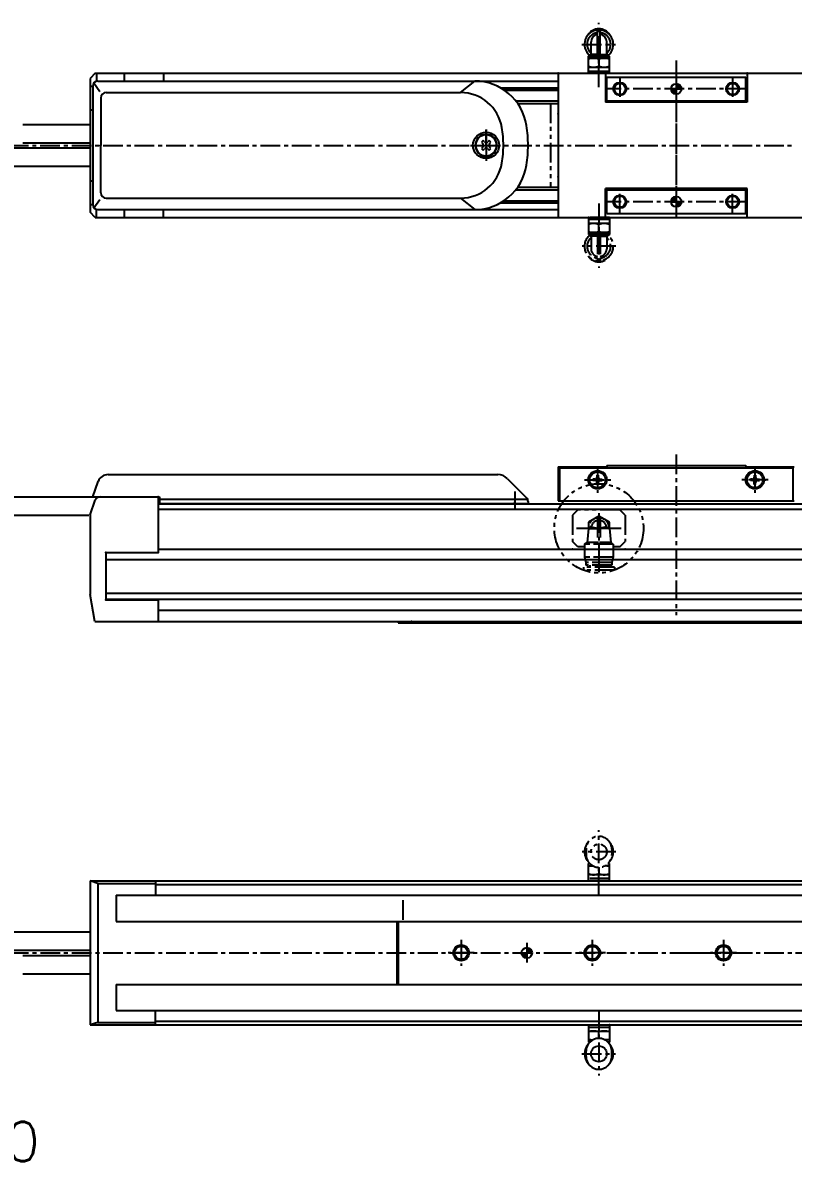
# Model space of a CAD drawing. Extents: x -754 to 260, y 75 to 509.
# Drawn here: x -606.7 to -312.9, y 74.5 to 508.5 of the extents above; entities that cross this region are included whole.
import ezdxf

# ---------------------------------------------------------------- set-up
doc = ezdxf.new("R2010")
doc.units = 0
for name, pattern in [('CENTER', [12, 7.5, -1.5, 1.5, -1.5]), ('CONTINOUS', [0]), ('PHANTOM', [15, 7.5, -1.5, 1.5, -1.5, 1.5, -1.5])]:
    doc.linetypes.add(name, pattern=pattern)
doc.layers.get('0').update_dxf_attribs({"linetype": 'CONTINUOUS'})
doc.layers.add('CENTER', color=1, linetype='CENTER')
doc.styles.get("Standard").update_dxf_attribs({"font": 'txt', "bigfont": 'EXTFONT'})

# ---------------------------------------------------------------- blocks, each defined once
blk = doc.blocks.new('*U2')
at = {"color": 7, "linetype": 'CONTINUOUS'}
for p, q in [((-357.52, 485.29), (-357.52, 484.7)), ((-356.1, 484.7), (-357.52, 485.29)), ((-357.52, 484.7), (-357.52, 483.29)), ((-357.52, 483.29), (-355.52, 483.29)), ((-356.1, 484.7), (-355.52, 483.29))]:
    blk.add_line(p, q, dxfattribs=at)
for points in [[(-357.52, 485.29), (-357.52, 484.7), (-356.1, 484.7)], [(-357.52, 484.7), (-357.52, 483.29), (-355.52, 483.29)], [(-357.52, 483.29), (-357.52, 483.29), (-355.52, 483.29)]]:
    blk.add_solid(points, dxfattribs=at)
at = {"color": 7, "linetype": 'CONTINUOUS', "extrusion": (0, 0, -1)}
blk.add_solid([(357.52, 484.7), (356.1, 484.7), (355.52, 483.29)], dxfattribs=at)
blk = doc.blocks.new('*U3')
at = {"color": 7, "linetype": 'CONTINUOUS'}
for p, q in [((-359.52, 483.29), (-357.52, 483.29)), ((-359.52, 483.29), (-358.93, 481.87)), ((-357.52, 481.29), (-358.93, 481.87)), ((-357.52, 483.29), (-357.52, 481.87)), ((-357.52, 481.87), (-357.52, 481.29))]:
    blk.add_line(p, q, dxfattribs=at)
for points in [[(-359.52, 483.29), (-359.52, 483.29), (-357.52, 483.29)], [(-359.52, 483.29), (-358.93, 481.87), (-357.52, 481.87)]]:
    blk.add_solid(points, dxfattribs=at)
at = {"color": 7, "linetype": 'CONTINUOUS', "extrusion": (0, 0, -1)}
for points in [[(359.52, 483.29), (357.52, 483.29), (357.52, 481.87)], [(358.93, 481.87), (357.52, 481.87), (357.52, 481.29)]]:
    blk.add_solid(points, dxfattribs=at)
blk = doc.blocks.new('*U4')
at = {"color": 7, "linetype": 'CONTINUOUS'}
for p, q in [((-357.52, 440.29), (-355.52, 440.29)), ((-357.52, 440.29), (-357.52, 438.87)), ((-356.1, 438.87), (-357.52, 438.29)), ((-357.52, 438.29), (-357.52, 438.87)), ((-355.52, 440.29), (-356.1, 438.87))]:
    blk.add_line(p, q, dxfattribs=at)
for points in [[(-357.52, 440.29), (-357.52, 440.29), (-355.52, 440.29)], [(-357.52, 440.29), (-357.52, 438.87), (-356.1, 438.87)]]:
    blk.add_solid(points, dxfattribs=at)
at = {"color": 7, "linetype": 'CONTINUOUS', "extrusion": (0, 0, -1)}
for points in [[(357.52, 440.29), (355.52, 440.29), (356.1, 438.87)], [(357.52, 438.87), (356.1, 438.87), (357.52, 438.29)]]:
    blk.add_solid(points, dxfattribs=at)
blk = doc.blocks.new('*U5')
at = {"color": 7, "linetype": 'CONTINUOUS'}
for p, q in [((-358.93, 441.7), (-359.52, 440.29)), ((-359.52, 440.29), (-357.52, 440.29)), ((-357.52, 442.29), (-358.93, 441.7)), ((-357.52, 441.7), (-357.52, 442.29)), ((-357.52, 441.7), (-357.52, 440.29))]:
    blk.add_line(p, q, dxfattribs=at)
for points in [[(-358.93, 441.7), (-359.52, 440.29), (-357.52, 440.29)], [(-359.52, 440.29), (-359.52, 440.29), (-357.52, 440.29)], [(-357.52, 442.29), (-358.93, 441.7), (-357.52, 441.7)]]:
    blk.add_solid(points, dxfattribs=at)
at = {"color": 7, "linetype": 'CONTINUOUS', "extrusion": (0, 0, -1)}
blk.add_solid([(358.93, 441.7), (357.52, 441.7), (357.52, 440.29)], dxfattribs=at)
blk = doc.blocks.new('*X9')
at = {"color": 0, "linetype": 'CONTINOUS'}
for p, q in [((-416.5, 153.68), (-416.22, 153.96)), ((-416.41, 153.32), (-415.77, 153.96)), ((-416.28, 153.01), (-415.32, 153.96)), ((-416.1, 152.74), (-414.87, 153.96)), ((-415.89, 152.5), (-414.52, 153.87)), ((-415.64, 152.3), (-414.52, 153.42)), ((-415.35, 152.14), (-414.52, 152.98)), ((-415.02, 152.03), (-414.52, 152.53)), ((-414.63, 151.97), (-414.52, 152.08)), ((-414.52, 155.66), (-414.24, 155.94)), ((-414.52, 155.21), (-413.87, 155.86)), ((-414.52, 154.76), (-413.56, 155.72)), ((-414.52, 154.32), (-413.29, 155.54)), ((-414.43, 153.96), (-413.06, 155.33)), ((-413.98, 153.96), (-412.86, 155.08)), ((-413.53, 153.96), (-412.7, 154.79)), ((-413.08, 153.96), (-412.58, 154.46)), ((-412.64, 153.96), (-412.52, 154.08))]:
    blk.add_line(p, q, dxfattribs=at)

msp = doc.modelspace()

# ---------------------------------------------------------------- linework, layer by layer
at = {"color": 7, "linetype": 'CONTINOUS'}
for p, q in [((-387.52, 495.79), (-387.52, 505.76)), ((-386.52, 495.79), (-386.52, 505.76)), ((-390.02, 496.36), (-390.02, 501.19)), ((-384.02, 496.36), (-384.02, 501.19)), ((-391.02, 495.79), (-390.02, 496.36)), ((-391.02, 495.79), (-383.02, 495.79)), ((-391.02, 489.29), (-391.02, 495.79)), ((-391.02, 494.99), (-383.02, 494.99)), ((-387.52, 496.36), (-390.02, 496.36)), ((-386.52, 496.36), (-384.02, 496.36)), ((-383.02, 495.79), (-384.02, 496.36)), ((-383.02, 489.29), (-383.02, 495.79)), ((-391.02, 491.59), (-383.02, 491.59)), ((-387.02, 494.63), (-387.02, 491.94)), ((-579.02, 489.29), (-581.02, 487.29)), ((-581.02, 487.29), (-581.02, 436.29)), ((-579.02, 489.29), (-558.02, 489.29)), ((-578.54, 489.29), (-578.54, 486.49)), ((-578.02, 486.29), (-434.36, 486.29)), ((-573.02, 486.29), (-402.52, 486.29)), ((-568.02, 489.29), (-568.02, 486.21)), ((-561.02, 489.29), (241.98, 489.29)), ((-553.02, 489.29), (-553.02, 486.28)), ((-439.77, 481.9), (-434.36, 486.29)), ((-402.52, 489.29), (-402.52, 434.29)), ((-402.52, 489.29), (-384.52, 489.29)), ((-391.02, 490.09), (-383.02, 490.09)), ((-391.02, 489.29), (-383.02, 489.29)), ((-384.52, 489.29), (-384.52, 478.29)), ((-384.02, 486.49), (-384.48, 486.49)), ((-384.02, 487.79), (-331.02, 487.79)), ((-384.02, 478.18), (-384.02, 487.79)), ((-331.02, 478.3), (-331.02, 487.79)), ((-331.02, 486.49), (-330.47, 486.49)), ((-330.52, 489.29), (-330.52, 478.29)), ((-330.52, 489.29), (-312.52, 489.29)), ((-581.02, 484.29), (-580.06, 484.29)), ((-580.02, 484.29), (-580.02, 439.29)), ((-579.53, 485.59), (-577.29, 482.37)), ((-574.92, 481.9), (-439.77, 481.9)), ((-424.41, 483.69), (-402.52, 483.69)), ((-423.75, 483.29), (-402.52, 483.29)), ((-423.09, 482.88), (-402.52, 482.88)), ((-576.92, 479.9), (-576.92, 461.79)), ((-418.47, 478.79), (-402.52, 478.79)), ((-417.64, 477.79), (-402.52, 477.79)), ((-330.52, 478.29), (-384.52, 478.29)), ((-384.02, 478.79), (-331.02, 478.79)), ((-367.52, 478.3), (-367.52, 478.79)), ((-347.52, 478.18), (-347.52, 478.79)), ((-581.02, 475.29), (-580.16, 475.29)), ((-606.69, 469.79), (-581.02, 469.79)), ((-628.63, 460.79), (-581.02, 460.79)), ((-606.69, 462.79), (-581.02, 462.79)), ((-576.92, 443.67), (-576.92, 461.79)), ((-431.18, 463.6), (-431.83, 462.95)), ((-431.83, 462.95), (-431.33, 462.45)), ((-431.33, 461.12), (-431.83, 460.63)), ((-431.83, 460.63), (-431.18, 459.98)), ((-430.68, 463.1), (-431.18, 463.6)), ((-431.18, 459.98), (-430.68, 460.47)), ((-428.86, 463.6), (-429.35, 463.1)), ((-429.35, 460.47), (-428.86, 459.98)), ((-428.21, 462.95), (-428.86, 463.6)), ((-428.86, 459.98), (-428.21, 460.63)), ((-428.7, 462.45), (-428.21, 462.95)), ((-428.21, 460.63), (-428.7, 461.12)), ((-627.28, 453.79), (-581.02, 453.79)), ((-581.02, 448.29), (-580.16, 448.29)), ((-418.84, 444.79), (-402.52, 444.79)), ((-417.67, 445.79), (-402.52, 445.79)), ((-384.52, 434.29), (-384.52, 445.29)), ((-330.52, 445.29), (-384.52, 445.29)), ((-384.02, 435.79), (-384.02, 445.29)), ((-384.02, 444.79), (-331.02, 444.79)), ((-367.52, 444.79), (-367.52, 445.29)), ((-347.52, 444.79), (-347.52, 445.29)), ((-331.02, 435.79), (-331.02, 445.29)), ((-330.52, 434.29), (-330.52, 445.29)), ((-581.02, 439.29), (-580.06, 439.29)), ((-579.53, 437.98), (-577.29, 441.2)), ((-574.92, 441.67), (-439.77, 441.67)), ((-439.77, 441.67), (-434.36, 437.29)), ((-424.49, 439.88), (-402.52, 439.88)), ((-423.53, 440.29), (-402.52, 440.29)), ((-422.95, 440.69), (-402.52, 440.69)), ((-579.02, 434.29), (-581.02, 436.29)), ((-579.02, 434.29), (-558.02, 434.29)), ((-578.54, 434.29), (-578.54, 437.09)), ((-578.02, 437.29), (-434.36, 437.29)), ((-573.02, 437.29), (-402.52, 437.29)), ((-568.02, 437.25), (-568.02, 434.29)), ((-561.02, 434.29), (241.98, 434.29)), ((-553.02, 434.29), (-553.02, 437.33)), ((-402.52, 434.29), (-384.52, 434.29)), ((-384.02, 437.09), (-384.48, 437.09)), ((-384.02, 435.79), (-331.02, 435.79)), ((-331.02, 437.09), (-330.47, 437.09)), ((-330.52, 434.29), (-312.52, 434.29)), ((-402.52, 339.29), (-402.52, 326.29)), ((-402.52, 339.29), (-384.02, 339.29)), ((-402.02, 338.79), (-402.02, 326.29)), ((-402.02, 338.79), (-313.02, 338.79)), ((-384.02, 339.79), (-331.02, 339.79)), ((-384.02, 339.79), (-384.02, 338.79)), ((-331.02, 339.79), (-331.02, 338.79)), ((-331.02, 339.29), (-312.52, 339.29)), ((-313.02, 338.79), (-313.02, 326.29)), ((-574.12, 336.29), (-425.49, 336.29)), ((-421.95, 334.82), (-414.6, 327.47)), ((-388.52, 334.54), (-389.27, 334.54)), ((-389.27, 334.54), (-389.27, 334.04)), ((-387.77, 336.04), (-387.77, 335.28)), ((-387.27, 336.04), (-387.77, 336.04)), ((-387.27, 336.04), (-387.27, 335.28)), ((-386.52, 334.54), (-385.77, 334.54)), ((-385.77, 334.54), (-385.77, 334.04)), ((-328.52, 334.54), (-329.27, 334.54)), ((-329.27, 334.54), (-329.27, 334.04)), ((-327.77, 336.04), (-327.27, 336.04)), ((-327.77, 336.04), (-327.77, 335.28)), ((-327.27, 336.04), (-327.27, 335.28)), ((-326.52, 334.54), (-325.77, 334.54)), ((-325.77, 334.54), (-325.77, 334.04)), ((-580.02, 327.79), (-577.88, 333.66)), ((-388.52, 334.04), (-389.27, 334.04)), ((-387.77, 332.54), (-387.77, 333.29)), ((-387.27, 332.54), (-387.77, 332.54)), ((-387.27, 332.54), (-387.27, 333.29)), ((-386.52, 334.04), (-385.77, 334.04)), ((-328.52, 334.04), (-329.27, 334.04)), ((-327.77, 332.54), (-327.77, 333.29)), ((-327.77, 332.54), (-327.27, 332.54)), ((-327.27, 332.54), (-327.27, 333.29)), ((-326.52, 334.04), (-325.77, 334.04)), ((-624.44, 327.79), (-578.02, 327.79)), ((-581.02, 320.99), (-579.02, 326.47)), ((-580.02, 327.79), (-554.52, 327.79)), ((-577.14, 327.79), (-555.02, 327.79)), ((-555.02, 327.79), (-555.02, 306.59)), ((-554.52, 327.79), (-554.52, 325.29)), ((-554.52, 326.89), (-414.2, 326.89)), ((-414.02, 326.06), (-414.02, 325.29)), ((-402.52, 326.29), (-312.52, 326.29)), ((-555.02, 325.09), (241.98, 325.09)), ((-555.02, 323.09), (230.98, 323.09)), ((-554.52, 325.29), (-414.02, 325.29)), ((-623.98, 320.79), (-581.49, 320.79)), ((-581.02, 320.99), (-581.02, 290.63)), ((-575.02, 306.59), (-555.02, 306.59)), ((-575.02, 306.59), (-575.02, 288.59)), ((-575.02, 303.96), (251.48, 303.96)), ((-555.02, 307.79), (230.98, 307.79)), ((-575.02, 291.12), (251.48, 291.12)), ((-579.19, 280.29), (-581.02, 290.63)), ((-575.02, 288.79), (251.48, 288.79)), ((-575.02, 288.59), (-555.02, 288.59)), ((-555.02, 288.59), (-555.02, 280.29)), ((-555.02, 284.62), (230.98, 284.62)), ((-579.19, 280.29), (-555.02, 280.29)), ((-555.02, 280.29), (230.98, 280.29)), ((-463.52, 280.29), (-463.52, 279.79)), ((-463.52, 279.79), (-277.93, 279.79)), ((-581.02, 181.46), (-581.02, 126.46)), ((-581.02, 181.46), (254.98, 181.46)), ((-578.02, 180.46), (-581.02, 181.46)), ((-578.02, 180.46), (-578.02, 127.46)), ((-578.02, 180.46), (-556.02, 180.46)), ((-556.02, 181.46), (-556.02, 175.96)), ((-556.02, 179.96), (230.98, 179.96)), ((-571.02, 175.96), (-571.02, 165.96)), ((-571.02, 175.96), (250.48, 175.96)), ((-571.02, 165.96), (250.48, 165.96)), ((-464.02, 165.96), (-464.02, 141.96)), ((-463.52, 165.96), (-463.52, 141.96)), ((-627.28, 161.96), (-581.02, 161.96)), ((-628.63, 154.96), (-581.02, 154.96)), ((-606.69, 152.96), (-581.02, 152.96)), ((-606.69, 145.96), (-581.02, 145.96)), ((-571.02, 141.96), (250.48, 141.96)), ((-571.02, 141.96), (-571.02, 131.96)), ((-571.02, 131.96), (250.48, 131.96)), ((-556.02, 126.46), (-556.02, 131.96)), ((-578.02, 127.46), (-581.02, 126.46)), ((-581.02, 126.46), (254.98, 126.46)), ((-578.02, 127.46), (-556.02, 127.46)), ((-556.02, 127.96), (230.98, 127.96)), ((-391.02, 126.46), (-383.02, 126.46)), ((-391.02, 126.46), (-391.02, 119.96)), ((-383.02, 126.46), (-383.02, 119.96)), ((-391.02, 125.66), (-383.02, 125.66)), ((-391.02, 124.16), (-383.02, 124.16)), ((-387.02, 121.36), (-387.02, 123.8)), ((-391.02, 120.76), (-389.37, 120.76)), ((-391.02, 119.96), (-390.45, 119.96)), ((-391.02, 119.96), (-390.65, 119.75)), ((-383.02, 120.76), (-384.67, 120.76)), ((-383.02, 119.96), (-383.59, 119.96)), ((-383.02, 119.96), (-383.39, 119.75)), ((-391.92, 114.46), (-391.92, 116.46)), ((-382.12, 114.46), (-382.12, 116.46))]:
    msp.add_line(p, q, dxfattribs=at)
at = {"color": 3, "linetype": 'PHANTOM'}
for p, q in [((-405.52, 477.79), (-405.52, 445.79)), ((-383.02, 434.29), (-391.02, 434.29)), ((-391.02, 434.29), (-391.02, 427.79)), ((-383.02, 434.29), (-383.02, 427.79)), ((-383.02, 433.49), (-391.02, 433.49)), ((-383.02, 431.99), (-391.02, 431.99)), ((-387.02, 428.94), (-387.02, 431.63)), ((-383.02, 428.59), (-391.02, 428.59)), ((-391.02, 427.79), (-390.02, 427.21)), ((-383.02, 427.79), (-391.02, 427.79)), ((-387.52, 427.21), (-390.02, 427.21)), ((-390.02, 427.21), (-390.02, 422.38)), ((-387.52, 427.79), (-387.52, 417.81)), ((-386.52, 427.79), (-386.52, 417.81)), ((-386.52, 427.21), (-384.02, 427.21)), ((-383.02, 427.79), (-384.02, 427.21)), ((-384.02, 427.21), (-384.02, 422.38)), ((-395.02, 322.79), (-397.02, 320.79)), ((-379.02, 322.79), (-395.02, 322.79)), ((-377.02, 320.79), (-379.02, 322.79)), ((-397.02, 320.79), (-397.02, 310.79)), ((-387.02, 320.41), (-391.02, 318.1)), ((-391.02, 318.1), (-391.02, 315.79)), ((-387.52, 319.76), (-387.52, 309.79)), ((-383.02, 318.1), (-387.02, 320.41)), ((-386.52, 319.76), (-386.52, 309.79)), ((-383.02, 315.79), (-383.02, 318.1)), ((-377.02, 320.79), (-377.02, 310.79)), ((-391.02, 315.79), (-391.52, 310.36)), ((-389.96, 316.4), (-391.02, 315.79)), ((-391.02, 315.79), (-387.52, 315.79)), ((-389.96, 316.4), (-387.52, 315.89)), ((-384.08, 316.4), (-386.52, 315.89)), ((-384.08, 316.4), (-383.02, 315.79)), ((-383.02, 315.79), (-382.52, 310.36)), ((-395.02, 308.79), (-397.02, 310.79)), ((-392.52, 308.79), (-395.02, 308.79)), ((-392.52, 309.79), (-391.52, 310.36)), ((-381.52, 309.79), (-392.52, 309.79)), ((-392.52, 309.79), (-392.52, 304.79)), ((-387.52, 310.36), (-391.52, 310.36)), ((-382.52, 310.36), (-386.52, 310.36)), ((-381.52, 309.79), (-382.52, 310.36)), ((-381.52, 309.79), (-381.52, 304.79)), ((-379.02, 308.79), (-381.52, 308.79)), ((-379.02, 308.79), (-377.02, 310.79)), ((-381.52, 304.79), (-392.52, 304.79)), ((-392.52, 304.79), (-392.02, 302.79)), ((-381.52, 304.79), (-382.02, 302.79)), ((-381.12, 300.99), (-392.92, 300.99)), ((-392.92, 300.99), (-392.92, 299.79)), ((-381.12, 299.79), (-392.92, 299.79)), ((-392.02, 302.79), (-392.02, 301.79)), ((-382.02, 302.79), (-392.02, 302.79)), ((-382.02, 301.79), (-392.02, 301.79)), ((-390.52, 301.79), (-390.52, 300.99)), ((-383.52, 301.79), (-383.52, 300.99)), ((-382.02, 302.79), (-382.02, 301.79)), ((-381.12, 300.99), (-381.12, 299.79)), ((-391.92, 193.46), (-391.92, 191.46)), ((-382.12, 193.46), (-382.12, 191.46)), ((-391.02, 187.96), (-390.65, 188.17)), ((-391.02, 181.46), (-391.02, 187.96)), ((-391.02, 187.96), (-390.45, 187.96)), ((-391.02, 187.16), (-389.37, 187.16)), ((-383.02, 187.16), (-384.67, 187.16)), ((-383.02, 187.96), (-383.59, 187.96)), ((-383.02, 187.96), (-383.39, 188.17)), ((-383.02, 181.46), (-383.02, 187.96)), ((-383.02, 183.76), (-391.02, 183.76)), ((-387.02, 186.56), (-387.02, 184.12)), ((-383.02, 182.26), (-391.02, 182.26)), ((-383.02, 181.46), (-391.02, 181.46))]:
    msp.add_line(p, q, dxfattribs=at)
at = {"color": 7, "linetype": 'CENTER'}
for p, q in [((-461.8, 174.08), (-461.8, 166.52)), ((-414.52, 157.83), (-414.52, 150.27))]:
    msp.add_line(p, q, dxfattribs=at)
at = {"color": 7, "linetype": 'CONTINOUS'}
for centre, radius in [((-379.02, 483.29), 2.5), ((-379.02, 483.29), 2.1), ((-357.52, 483.29), 2), ((-336.02, 483.29), 2.5), ((-336.02, 483.29), 2.1), ((-430.02, 461.79), 5), ((-379.02, 440.29), 2.5), ((-336.02, 440.29), 2.5), ((-379.02, 440.29), 2.1), ((-357.52, 440.29), 2), ((-336.02, 440.29), 2.1), ((-387.52, 334.29), 3.5), ((-387.52, 334.29), 3), ((-327.52, 334.29), 3.5), ((-327.52, 334.29), 3), ((-439.52, 153.96), 3), ((-439.52, 153.96), 2.5), ((-389.52, 153.96), 3), ((-389.52, 153.96), 2.5), ((-339.52, 153.96), 3), ((-339.52, 153.96), 2.5), ((-387.02, 115.46), 3)]:
    msp.add_circle(centre, radius, dxfattribs=at)
at = {"color": 3, "linetype": 'PHANTOM'}
for centre, radius in [((-387.02, 315.79), 17), ((-387.02, 192.46), 3)]:
    msp.add_circle(centre, radius, dxfattribs=at)
at = {"color": 7, "linetype": 'CONTINUOUS'}
msp.add_circle((-414.52, 153.96), 2, dxfattribs=at)
at = {"color": 7, "linetype": 'CONTINOUS'}
for centre, radius, start, end in [((-387.02, 500.29), 5.5, 309.8225, 230.1775), ((-387.02, 500.29), 4.5, 96.3794, 228.1897), ((-387.02, 501.29), 4.9, 32.3231, 147.6768), ((-387.02, 501.19), 3, 99.5941, 180), ((-387.02, 500.29), 4.5, 311.8103, 83.6206), ((-387.02, 501.19), 3, 0, 80.4059), ((-389.02, 489.21), 5.78, 69.7438, 110.2561), ((-385.02, 489.21), 5.78, 69.7439, 110.2561), ((-389.02, 497.36), 5.78, 249.7439, 290.2561), ((-385.02, 497.36), 5.78, 249.7439, 290.2561), ((-578.02, 484.29), 2, 90, 180), ((-434.36, 466.29), 20, 8.6269, 90), ((-574.92, 479.9), 2, 90, 180), ((-439.77, 465.9), 16, 9.6335, 90), ((-464.02, 461.79), 50, 0, 8.6269), ((-430.02, 461.79), 4.15, 0, 359.9997), ((-430.02, 461.79), 4, 0, 359.9997), ((-464.02, 461.79), 40.6, 0, 9.6335), ((-432, 461.79), 0.94, 315, 45), ((-430.02, 463.77), 0.94, 225.0001, 315), ((-430.02, 459.81), 0.94, 45, 135.0001), ((-428.04, 461.79), 0.94, 135.0001, 225.0001), ((-464.02, 461.79), 40.6, 350.3665, 0), ((-464.02, 461.79), 50, 351.3731, 0), ((-439.77, 457.67), 16, 270, 350.3665), ((-434.36, 457.29), 20, 270, 351.3731), ((-574.92, 443.67), 2, 180, 270), ((-578.02, 439.29), 2, 180, 270), ((-574.12, 332.29), 4, 90, 160), ((-425.49, 331.29), 5, 45, 90), ((-388.52, 335.28), 0.748, 270, 0), ((-386.52, 335.28), 0.748, 180, 270), ((-328.52, 335.28), 0.748, 270, 0), ((-326.52, 335.28), 0.748, 180, 270), ((-388.52, 333.29), 0.748, 360, 90), ((-386.52, 333.29), 0.748, 89.9999, 180), ((-328.52, 333.29), 0.748, 0, 90.0001), ((-326.52, 333.29), 0.748, 90, 180), ((-578.02, 327.43), 2, 160, 169.8441), ((-577.14, 325.79), 2, 90, 160), ((-416.02, 326.06), 2, 0, 45), ((-389.02, 118.39), 5.78, 69.7439, 110.2561), ((-385.02, 118.39), 5.78, 69.7439, 110.2561), ((-387.02, 115.46), 5.5, 138.8389, 221.1611), ((-387.02, 116.46), 4.9, 0, 180), ((-389.02, 126.54), 5.78, 249.7439, 266.706), ((-385.02, 126.54), 5.78, 273.2941, 290.2561), ((-387.02, 115.46), 5.5, 318.839, 41.1612), ((-387.02, 114.46), 4.9, 180, 0)]:
    msp.add_arc(centre, radius, start, end, dxfattribs=at)
at = {"color": 3, "linetype": 'PHANTOM'}
for centre, radius, start, end in [((-389.02, 426.21), 5.78, 69.7439, 110.2561), ((-385.02, 426.21), 5.78, 69.7439, 110.2561), ((-387.02, 423.29), 5.5, 129.8225, 50.1775), ((-387.02, 423.29), 4.5, 131.8103, 263.6206), ((-389.02, 434.36), 5.78, 249.7439, 290.2561), ((-385.02, 434.36), 5.78, 249.7438, 290.2561), ((-387.02, 423.29), 4.5, 276.3794, 48.1897), ((-387.02, 422.38), 3, 180, 260.4059), ((-387.02, 422.38), 3, 279.5941, 0), ((-387.02, 422.29), 4.9, 212.3231, 327.6768), ((-387.02, 315.79), 4, 0.0002, 180.0001), ((-387.02, 315.79), 3, 99.594, 168.1896), ((-387.02, 315.79), 3, 11.8104, 80.406), ((-387.02, 192.46), 5.5, 138.839, 221.1612), ((-387.02, 193.46), 4.9, 0, 180), ((-387.02, 192.46), 5.5, 318.8389, 41.1611), ((-387.02, 191.46), 4.9, 180.0001, 0), ((-389.02, 181.39), 5.78, 93.2941, 110.2561), ((-385.02, 181.39), 5.78, 69.7439, 86.706), ((-389.02, 189.54), 5.78, 249.7439, 290.2561), ((-385.02, 189.54), 5.78, 249.7439, 290.2561)]:
    msp.add_arc(centre, radius, start, end, dxfattribs=at)
at = {"color": 7, "linetype": 'CONTINOUS'}
for p in [(-402.52, 489.29), (-387.02, 489.29), (-387.02, 489.29), (-384.52, 489.29), (-383.02, 489.29), (-330.52, 489.29), (-402.52, 473.79), (-577.02, 461.79), (-430.02, 461.79), (-430.02, 461.79), (-430.02, 461.79), (-419.02, 461.79), (-419.02, 461.79), (-357.52, 461.79), (-402.52, 449.79), (-402.52, 434.29), (-391.02, 434.29), (-387.02, 434.29), (-387.02, 434.29), (-387.02, 434.29), (-384.52, 434.29), (-330.52, 434.29), (-391.52, 334.29), (-387.52, 334.29), (-387.52, 334.29), (-327.52, 334.29), (-327.52, 334.29), (-323.52, 334.29), (-555.02, 327.79), (-555.02, 327.79), (-419.02, 325.79), (-419.02, 325.79), (-387.02, 315.79), (-387.02, 315.79), (-575.02, 306.59), (-555.02, 306.59), (-555.02, 306.59), (-397.02, 307.79), (-377.02, 307.79), (-387.02, 299.79), (-575.02, 288.59), (-458.52, 280.29), (-391.02, 181.46), (-387.02, 181.46), (-387.02, 181.46), (-387.02, 126.46), (-387.02, 126.46), (-387.02, 126.46), (-383.02, 126.46)]:
    msp.add_point(p, dxfattribs=at)
at = {"layer": 'CENTER', "color": 1, "linetype": 'CENTER'}
for p, q in [((-387.02, 483.93), (-387.02, 508.51)), ((-393.47, 500.29), (-380.69, 500.29)), ((-357.52, 494.17), (-357.52, 433.95)), ((-379.02, 487.83), (-379.02, 478.75)), ((-357.52, 490.09), (-357.52, 434.45)), ((-336.02, 487.83), (-336.02, 478.75)), ((-330.48, 483.29), (-384.56, 483.29)), ((-430.02, 467.79), (-430.02, 455.79)), ((-430.02, 461.79), (-430.02, 467.75)), ((-636.04, 461.79), (-312.52, 461.79)), ((-436.02, 461.79), (-424.02, 461.79)), ((-435.73, 461.79), (-424.39, 461.79)), ((-430.02, 461.79), (-430.02, 455.83)), ((-379.02, 435.75), (-379.02, 444.83)), ((-336.02, 435.75), (-336.02, 444.83)), ((-387.02, 439.65), (-387.02, 415.06)), ((-330.48, 440.29), (-384.56, 440.29)), ((-380.56, 423.29), (-393.35, 423.29)), ((-357.52, 343.89), (-357.52, 282.75)), ((-387.52, 339.29), (-387.52, 329.29)), ((-327.52, 339.29), (-327.52, 329.29)), ((-392.52, 334.29), (-382.52, 334.29)), ((-322.52, 334.29), (-332.52, 334.29)), ((-419.02, 329.77), (-419.02, 322.87)), ((-387.02, 321.61), (-387.02, 297.8)), ((-378.52, 315.79), (-395.52, 315.79)), ((-381.35, 315.79), (-392.11, 315.79)), ((-387.02, 176.1), (-387.02, 200.69)), ((-380.56, 192.46), (-393.35, 192.46)), ((-439.52, 158.96), (-439.52, 148.96)), ((-389.52, 158.96), (-389.52, 148.96)), ((-339.52, 158.96), (-339.52, 148.96)), ((-635.99, 153.96), (256.87, 153.96)), ((-434.52, 153.96), (-444.52, 153.96)), ((-405.08, 153.96), (-396.2, 153.96)), ((-405.08, 153.96), (-396.2, 153.96)), ((-384.52, 153.96), (-394.52, 153.96)), ((-355.08, 153.96), (-346.2, 153.96)), ((-334.52, 153.96), (-344.52, 153.96)), ((-387.02, 131.82), (-387.02, 107.24)), ((-393.47, 115.46), (-380.69, 115.46))]:
    msp.add_line(p, q, dxfattribs=at)

# ---------------------------------------------------------------- block references
at = {"color": 7, "linetype": 'CONTINUOUS'}
for name in ['*U3', '*U2', '*U5', '*U4', '*X9']:
    msp.add_blockref(name, (0, 0), dxfattribs=at)

# ---------------------------------------------------------------- texts
at = {"color": 7, "linetype": 'CONTINOUS'}
msp.add_text('RS3C-550', height=15, dxfattribs=at).set_placement((-708.27, 74.53))

doc.saveas('drawing.dxf')
